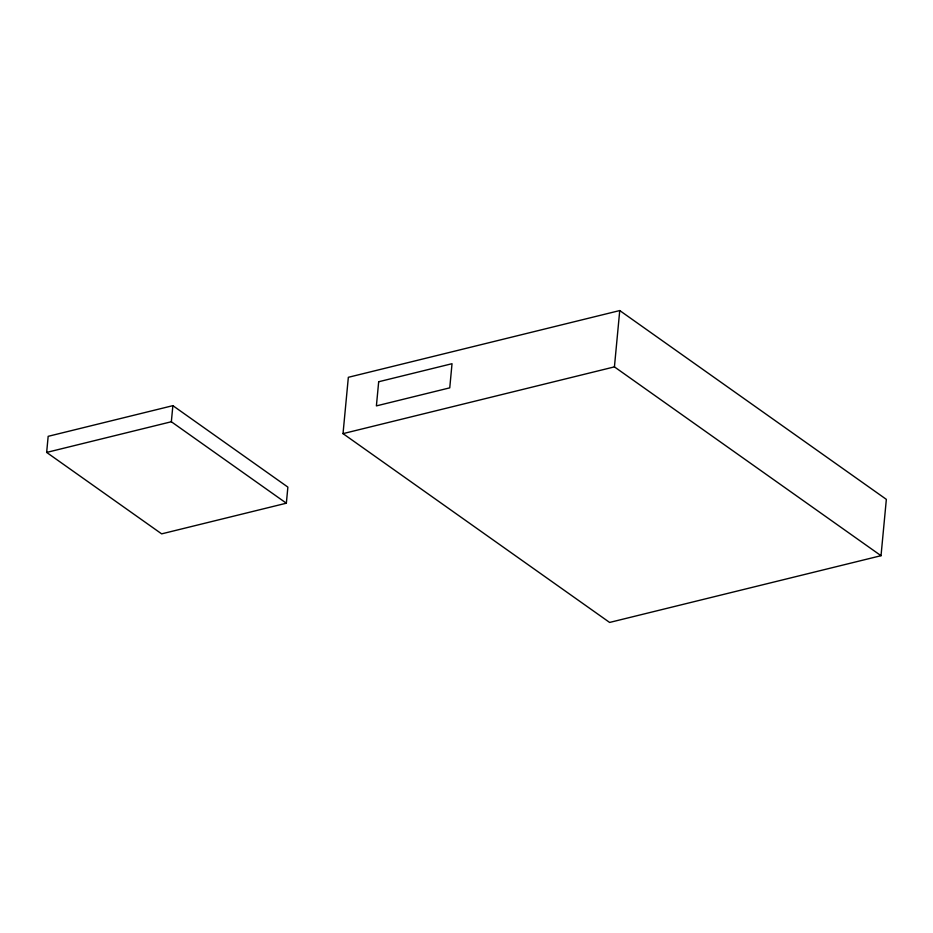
<?xml version="1.0" encoding="UTF-8"?>
<svg xmlns="http://www.w3.org/2000/svg" width="933" height="933" viewBox="0 0 933 933"><rect width="100%" height="100%" fill="white"/><g stroke="black" fill="none" stroke-linecap="round" stroke-linejoin="round"><path stroke-width="1.4" d="M46.65 452.423L48.166 436.329L172.873 405.657L287.877 487.108L286.349 503.202L161.654 533.863L46.65 452.423L171.345 421.751L286.349 503.202M171.345 421.751L172.873 405.657M343.017 433.635L348.347 377.305L619.745 310.561L886.35 499.365L881.02 555.695L609.622 622.439L343.017 433.635L614.427 366.879L881.02 555.695M614.427 366.879L619.745 310.561M378.681 381.749L376.396 405.89L449.753 387.848L452.027 363.707L378.681 381.749"/></g></svg>
